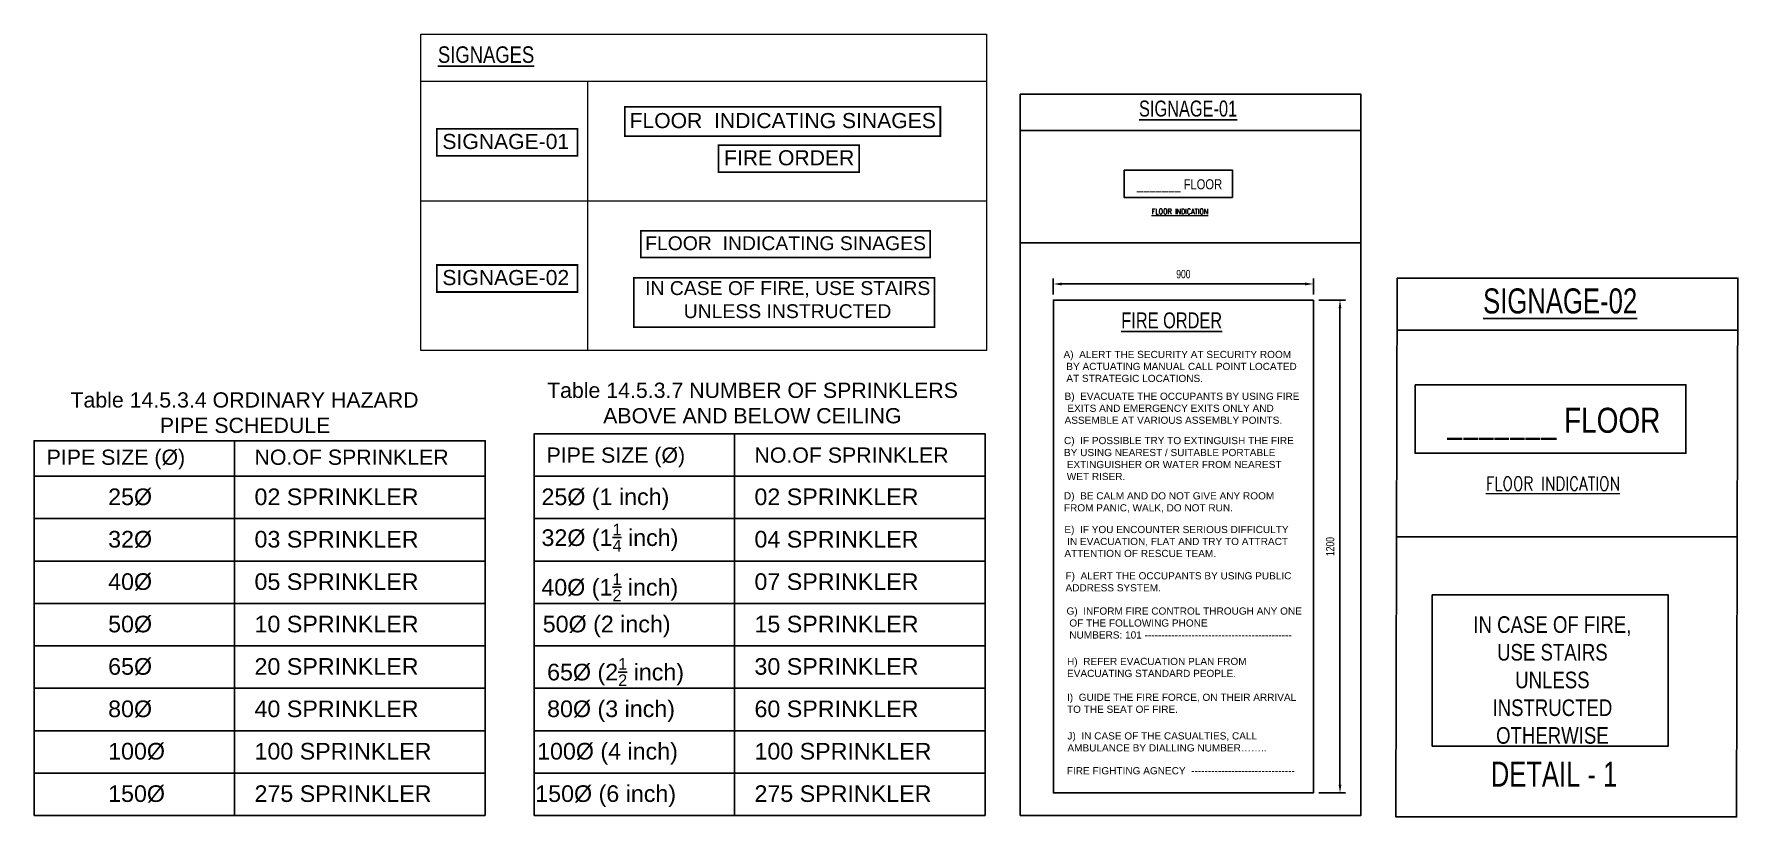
# Model space of a CAD drawing. Header units: millimetres. Extents: x 1706 to 249912, y -487248 to 27192.
# Drawn here: x 219189 to 249912, y -36522 to -22395 of the extents above; entities that cross this region are included whole.
import ezdxf

# ---------------------------------------------------------------- set-up
doc = ezdxf.new("R2010")
doc.units = ezdxf.units.MM
doc.linetypes.add('CONTINU', pattern=[0])
doc.layers.get('0').update_dxf_attribs({"color": 251})
doc.layers.get('Defpoints').update_dxf_attribs({"color": 251})
for name, color, linetype in [('ACE-FPS-TXT', 7, 'Continuous'), ('AR-DIM', 8, 'Continuous'), ('AR-TEXT', 8, 'Continuous'), ('FF-TEXT & DIMENSIONS', 4, 'Continuous'), ('McD-FIRE-DETECTOR CABLE', 3, 'Continuous'), ('SINAGES', 6, 'Continuous')]:
    doc.layers.add(name, color=color, linetype=linetype)
doc.layers.add('M-HVAC-CHWS-Comfort', color=3, linetype='Continuous', lineweight=25)
doc.layers.add('McD-FIRE-TEXT', color=7, linetype='Continuous', lineweight=25)
doc.styles.add('Arial', font='arial.ttf', dxfattribs={"height": 300})
doc.styles.add('McD-FIRE-TEXT-02', font='arial.ttf', dxfattribs={"width": 0.8})
doc.styles.add('ROMAN', font='romans.shx', dxfattribs={"width": 0.8})
doc.styles.add('SWISS 100 DIM', font='swisscl.ttf')
doc.dimstyles.new('AR-100-T2', dxfattribs={"dimscale": 100, "dimtxt": 2, "dimasz": 1.5, "dimexe": 1, "dimexo": 1, "dimgap": 1, "dimtad": 1, "dimdec": 0, "dimzin": 1, "dimdsep": 46, "dimtxsty": 'SWISS 100 DIM', "dimblk": 'ARCHTICK', "dimcen": 0, "dimdle": 1, "dimclrd": 8, "dimclre": 8, "dimclrt": 4, "dimadec": 0, "dimazin": 0, "dimtfac": 1, "dimtdec": 0, "dimtix": 1, "dimtofl": 0, "dimtmove": 2, "dimatfit": 3, "dimfxl": 100, "dimtolj": 1, "dimtzin": 1, "dimarcsym": 0})

# ---------------------------------------------------------------- blocks, each defined once
blk = doc.blocks.new('*D71')
at = {"layer": 'AR-DIM', "color": 8, "lineweight": -2, "transparency": 16777216}
for p, q in [((242358, -27196), (242837, -27196)), ((242737, -27346), (242737, -35939)), ((242358, -36089), (242837, -36089))]:
    blk.add_line(p, q, dxfattribs=at)
at = {"layer": 'AR-DIM', "color": 8, "transparency": 16777216}
for points in [[(242762, -27346), (242712, -27346), (242737, -27196)], [(242712, -35939), (242762, -35939), (242737, -36089)]]:
    blk.add_solid(points, dxfattribs=at)
at = {"layer": 'Defpoints', "color": 0, "transparency": 16777216}
for p in [(242258, -27196), (242258, -36089), (242737, -36089)]:
    blk.add_point(p, dxfattribs=at)
at = {"layer": 'AR-DIM', "color": 4, "transparency": 16777216, "insert": (242560, -31643), "char_height": 150, "attachment_point": 5, "rotation": 90, "style": 'SWISS 100 DIM'}
blk.add_mtext('\\A1;1200', dxfattribs=at)
blk = doc.blocks.new('*D72')
at = {"layer": 'AR-DIM', "color": 8, "lineweight": -2, "transparency": 16777216}
for p, q in [((237568, -27096), (237568, -26805)), ((242108, -26905), (237718, -26905)), ((242258, -27096), (242258, -26805))]:
    blk.add_line(p, q, dxfattribs=at)
at = {"layer": 'AR-DIM', "color": 8, "transparency": 16777216}
for points in [[(237718, -26880), (237718, -26930), (237568, -26905)], [(242108, -26930), (242108, -26880), (242258, -26905)]]:
    blk.add_solid(points, dxfattribs=at)
at = {"layer": 'Defpoints', "color": 0, "transparency": 16777216}
for p in [(237568, -26905), (237568, -27196), (242258, -27196)]:
    blk.add_point(p, dxfattribs=at)
at = {"layer": 'AR-DIM', "color": 4, "transparency": 16777216, "insert": (239913, -26728), "char_height": 150, "attachment_point": 5, "style": 'SWISS 100 DIM'}
blk.add_mtext('\\A1;900', dxfattribs=at)
blk = doc.blocks.new('*D106')
at = {"layer": 'AR-DIM', "color": 8, "lineweight": -2, "transparency": 16777216}
for p, q in [((242358, -27196), (242837, -27196)), ((242737, -27346), (242737, -35939)), ((242358, -36089), (242837, -36089))]:
    blk.add_line(p, q, dxfattribs=at)
at = {"layer": 'AR-DIM', "color": 8, "transparency": 16777216}
for points in [[(242762, -27346), (242712, -27346), (242737, -27196)], [(242712, -35939), (242762, -35939), (242737, -36089)]]:
    blk.add_solid(points, dxfattribs=at)
at = {"layer": 'Defpoints', "color": 0, "transparency": 16777216}
for p in [(242258, -27196), (242258, -36089), (242737, -36089)]:
    blk.add_point(p, dxfattribs=at)
at = {"layer": 'AR-DIM', "color": 4, "transparency": 16777216, "insert": (242560, -31643), "char_height": 150, "attachment_point": 5, "rotation": 90, "style": 'SWISS 100 DIM'}
blk.add_mtext('\\A1;1200', dxfattribs=at)
blk = doc.blocks.new('*D107')
at = {"layer": 'AR-DIM', "color": 8, "lineweight": -2, "transparency": 16777216}
for p, q in [((237568, -27096), (237568, -26805)), ((242108, -26905), (237718, -26905)), ((242258, -27096), (242258, -26805))]:
    blk.add_line(p, q, dxfattribs=at)
at = {"layer": 'AR-DIM', "color": 8, "transparency": 16777216}
for points in [[(237718, -26880), (237718, -26930), (237568, -26905)], [(242108, -26930), (242108, -26880), (242258, -26905)]]:
    blk.add_solid(points, dxfattribs=at)
at = {"layer": 'Defpoints', "color": 0, "transparency": 16777216}
for p in [(237568, -26905), (237568, -27196), (242258, -27196)]:
    blk.add_point(p, dxfattribs=at)
at = {"layer": 'AR-DIM', "color": 4, "transparency": 16777216, "insert": (239913, -26728), "char_height": 150, "attachment_point": 5, "style": 'SWISS 100 DIM'}
blk.add_mtext('\\A1;900', dxfattribs=at)
blk = doc.blocks.new('SNG-1')
at = {"layer": 'SINAGES', "color": 151, "const_width": 32.7}
blk.add_lwpolyline([(-2845, 529), (2845, 529), (2845, 0), (-2845, 0)], close=True, dxfattribs=at)
at = {"layer": 'SINAGES', "color": 7, "extrusion": (-7.03803e-08, 2.92993e-07, 1), "insert": (-3379, 419, -4), "char_height": 272.72, "attachment_point": 1, "text_direction": (1, 0, 0), "style": 'Arial'}
blk.add_mtext_dynamic_manual_height_columns('\\pi619.7127;FLOOR  INDICATING SINAGES ', width=6713.42, gutter_width=13.6, heights=[0], dxfattribs=at)
blk = doc.blocks.new('SNG-2')
at = {"layer": 'SINAGES', "color": 151, "const_width": 32.7}
blk.add_lwpolyline([(-1268, 488), (1268, 488), (1268, 0), (-1268, 0)], close=True, dxfattribs=at)
at = {"layer": 'SINAGES', "color": 7, "extrusion": (-7.03685e-08, 2.93977e-07, 1), "insert": (-1168, 397), "char_height": 272.7, "attachment_point": 1, "text_direction": (1, 0, 0), "style": 'Arial'}
blk.add_mtext_dynamic_manual_height_columns('FIRE ORDER', width=4188.62, gutter_width=13.6, heights=[0], dxfattribs=at)
blk = doc.blocks.new('SNG-3')
at = {"layer": 'SINAGES', "color": 151, "const_width": 30}
blk.add_lwpolyline([(-2608, 485), (2608, 485), (2608, 0), (-2608, 0)], close=True, dxfattribs=at)
at = {"layer": 'SINAGES', "color": 7, "extrusion": (-7.03803e-08, 2.92993e-07, 1), "insert": (-3097, 384, -4), "char_height": 250, "attachment_point": 1, "text_direction": (1, 0, 0), "style": 'Arial'}
blk.add_mtext_dynamic_manual_height_columns('\\pi568.07888;FLOOR  INDICATING SINAGES ', width=6154.06, gutter_width=12.5, heights=[0], dxfattribs=at)
blk = doc.blocks.new('SNG-4')
at = {"layer": 'SINAGES', "color": 151, "const_width": 30}
blk.add_lwpolyline([(-2712, 888), (2712, 888), (2712, 0), (-2712, 0)], close=True, dxfattribs=at)
at = {"layer": 'SINAGES', "color": 7, "extrusion": (-1.29829e-15, 2.91979e-07, 1), "insert": (-3123, 830, -4), "char_height": 250, "attachment_point": 1, "text_direction": (1, 0, 0), "style": 'Arial'}
blk.add_mtext_dynamic_manual_height_columns('\\pi614.33373;IN CASE OF FIRE, USE STAIRS \\P\\pi1310.61613;UNLESS INSTRUCTED', width=6320.41, gutter_width=12.5, heights=[0], dxfattribs=at)
blk = doc.blocks.new('A$C68f52299')
at = {"layer": 'SINAGES', "color": 151, "const_width": 32.7}
blk.add_lwpolyline([(-1268, 488), (1268, 488), (1268, 0), (-1268, 0)], close=True, dxfattribs=at)
at = {"layer": 'SINAGES', "color": 7, "extrusion": (-7.03685e-08, 2.93977e-07, 1), "insert": (-1168, 397), "char_height": 272.7, "attachment_point": 1, "text_direction": (1, 0, 0), "style": 'Arial'}
blk.add_mtext_dynamic_manual_height_columns('SIGNAGE-01', width=4188.62, gutter_width=13.6, heights=[0], dxfattribs=at)
blk = doc.blocks.new('A$Ca5570104')
at = {"layer": 'SINAGES', "color": 151, "const_width": 32.7}
blk.add_lwpolyline([(-1268, 488), (1268, 488), (1268, 0), (-1268, 0)], close=True, dxfattribs=at)
at = {"layer": 'SINAGES', "color": 7, "extrusion": (-7.03685e-08, 2.93977e-07, 1), "insert": (-1168, 397), "char_height": 272.7, "attachment_point": 1, "text_direction": (1, 0, 0), "style": 'Arial'}
blk.add_mtext_dynamic_manual_height_columns('SIGNAGE-02', width=4188.62, gutter_width=13.6, heights=[0], dxfattribs=at)

msp = doc.modelspace()

# ---------------------------------------------------------------- linework, layer by layer
at = {"color": 7}
for points in [[(236970.039, -23481.382), (243114.45, -23481.382), (243114.45, -36495.456), (236970.039, -36495.456)], [(243767.908, -26797.659), (249912.319, -26797.659), (249888.381, -36521.865), (243743.97, -36521.865)]]:
    msp.add_lwpolyline(points, close=True, dxfattribs=at)
for points in [[(236970.039, -24136.887), (243114.45, -24136.887)], [(236970.039, -26162.938), (243114.45, -26162.938)], [(243767.908, -27736.246), (249912.319, -27736.246)], [(243767.908, -31469.9), (249912.319, -31469.9)]]:
    msp.add_lwpolyline(points, dxfattribs=at)
at = {"layer": 'FF-TEXT & DIMENSIONS', "color": 7, "lineweight": 0, "ltscale": 2}
msp.add_lwpolyline([(226165.053, -22395.487), (236364.474, -22395.487), (236364.474, -28104.79), (226165.053, -28104.79)], close=True, dxfattribs=at)
for points in [[(226165.053, -23247.654), (236364.474, -23247.654)], [(229169.961, -23247.654), (229169.961, -28104.79)], [(226165.053, -25404.603), (236364.474, -25404.603)]]:
    msp.add_lwpolyline(points, dxfattribs=at)
at = {"layer": 'M-HVAC-CHWS-Comfort', "color": 3, "linetype": 'CONTINU', "extrusion": (-3.0133e-07, 2.67419e-11, 1)}
for points, elevation in [([(238842.55, -24849.789), (240796.387, -24849.781), (240796.389, -25344.212), (238842.551, -25344.22)], -0.072), ([(238842.55, -24849.789), (240796.387, -24849.781), (240796.389, -25344.212), (238842.551, -25344.22)], -0.072), ([(244090.067, -28723.741), (248974.661, -28723.722), (248974.666, -29959.8), (244090.071, -29959.819)], -0.075), ([(244090.067, -28723.741), (248974.661, -28723.722), (248974.666, -29959.8), (244090.071, -29959.819)], -0.075)]:
    msp.add_lwpolyline(points, close=True, dxfattribs=dict(at, elevation=elevation))
at = {"layer": 'M-HVAC-CHWS-Comfort', "color": 6, "linetype": 'CONTINU', "extrusion": (-3.0133e-07, 2.67419e-11, 1), "elevation": -3.578}
msp.add_lwpolyline([(242258.226, -27195.692), (242258.226, -36089.439), (237568.381, -36089.439), (237568.381, -27195.692)], close=True, dxfattribs=at)
msp.add_lwpolyline([(242258.226, -27195.692), (242258.226, -36089.439), (237568.381, -36089.439), (237568.381, -27195.692)], close=True, dxfattribs=at)
at = {"layer": 'M-HVAC-CHWS-Comfort', "color": 4, "linetype": 'CONTINU', "extrusion": (-3.0133e-07, 2.67419e-11, 1), "elevation": -3.579}
msp.add_lwpolyline([(244402.023, -32512.697), (248653.382, -32512.68), (248653.393, -35245.494), (244402.033, -35245.511)], close=True, dxfattribs=at)
msp.add_lwpolyline([(244402.023, -32512.697), (248653.382, -32512.68), (248653.393, -35245.494), (244402.033, -35245.511)], close=True, dxfattribs=at)
at = {"layer": 'McD-FIRE-TEXT', "color": 8}
for p, q in [((222804.063, -36495.456), (222804.063, -29734.056)), ((231818.935, -36495.456), (231818.935, -29609.556)), ((227325.647, -30374.656), (219189.212, -30374.656)), ((236340.518, -30374.656), (228204.083, -30374.656)), ((227325.647, -31139.756), (219189.212, -31139.756)), ((236340.518, -31139.756), (228204.083, -31139.756)), ((227325.647, -31904.856), (219189.212, -31904.856)), ((236340.518, -31904.856), (228204.083, -31904.856)), ((227325.647, -32669.956), (219189.212, -32669.956)), ((236340.518, -32669.956), (228204.083, -32669.956)), ((227325.647, -33435.056), (219189.212, -33435.056)), ((236340.518, -33435.056), (228204.083, -33435.056)), ((227325.647, -34200.156), (219189.212, -34200.156)), ((236340.518, -34200.156), (228204.083, -34200.156)), ((227325.647, -34965.256), (219189.212, -34965.256)), ((236340.518, -34965.256), (228204.083, -34965.256)), ((227325.647, -35730.356), (219189.212, -35730.356)), ((236340.518, -35730.356), (228204.083, -35730.356))]:
    msp.add_line(p, q, dxfattribs=at)
at = {"layer": 'McD-FIRE-TEXT', "color": 7}
for p, q in [((227325.647, -36495.456), (219189.212, -36495.456)), ((236340.518, -36495.456), (228204.083, -36495.456))]:
    msp.add_line(p, q, dxfattribs=at)
for points in [[(219189.212, -36495.456), (219189.212, -29734.056), (227325.647, -29734.056), (227325.647, -36495.456)], [(228204.083, -36495.456), (228204.083, -29609.556), (236340.518, -29609.556), (236340.518, -36495.456)]]:
    msp.add_lwpolyline(points, dxfattribs=at)

# ---------------------------------------------------------------- block references
for name, p in [('SNG-1', (232685.652, -24239.378, 0)), ('A$C68f52299', (227719.651, -24594)), ('SNG-2', (232798.245, -24888.251, 0)), ('SNG-3', (232736.206, -26428.815)), ('A$Ca5570104', (227719.651, -27050.01)), ('SNG-4', (232715.267, -27684.296, 0))]:
    msp.add_blockref(name, p)

# ---------------------------------------------------------------- texts
at = {"layer": 'ACE-FPS-TXT', "style": 'Arial'}
for s, height, p in [('PIPE SIZE (%%C)', 275, (219416.012, -30168.32)), ('NO.OF SPRINKLER ', 275, (223163.903, -30168.32)), ('PIPE SIZE (%%C)', 275, (228430.883, -30130.32)), ('NO.OF SPRINKLER ', 275, (232178.774, -30130.32)), ('25%%C', 300, (220524.726, -30895.42)), ('02 SPRINKLER ', 300, (223163.903, -30895.42)), ('25%%C (1 inch)', 300, (228338.433, -30895.42)), ('02 SPRINKLER ', 300, (232178.774, -30895.42)), ('32%%C ', 300, (220524.726, -31660.52)), ('03 SPRINKLER ', 300, (223163.903, -31660.52)), ('04 SPRINKLER ', 300, (232178.774, -31660.52)), ('40%%C ', 300, (220524.726, -32425.62)), ('05 SPRINKLER ', 300, (223163.903, -32425.62)), ('07 SPRINKLER ', 300, (232178.774, -32425.62)), ('50%%C ', 300, (220524.726, -33190.72)), ('10 SPRINKLER ', 300, (223163.903, -33190.72)), ('50%%C (2 inch) ', 300, (228360.919, -33190.72)), ('15 SPRINKLER ', 300, (232178.774, -33190.72)), ('65%%C ', 300, (220524.726, -33955.82)), ('20 SPRINKLER ', 300, (223163.903, -33955.82)), ('30 SPRINKLER ', 300, (232178.774, -33955.82)), ('80%%C ', 300, (220524.726, -34720.92)), ('80%%C (3 inch) ', 300, (228439.933, -34719.913)), ('40 SPRINKLER ', 300, (223163.903, -34720.92)), ('60 SPRINKLER ', 300, (232178.774, -34720.92)), ('100%%C ', 300, (220524.726, -35486.02)), ('100 SPRINKLER ', 300, (223163.903, -35486.02)), ('100%%C (4 inch) ', 300, (228258.919, -35486.02)), ('100 SPRINKLER ', 300, (232178.774, -35486.02)), ('150%%C ', 300, (220524.726, -36251.12)), ('150%%C (6 inch) ', 300, (228226.433, -36251.12)), ('275 SPRINKLER ', 300, (223163.903, -36251.12)), ('275 SPRINKLER ', 300, (232178.774, -36251.12))]:
    msp.add_text(s, height=height, rotation=360, dxfattribs=at).set_placement(p)
at = {"layer": 'ACE-FPS-TXT', "color": 1, "char_height": 275, "width": 7614.4799, "attachment_point": 1, "rotation": 360, "style": 'Arial'}
for s, insert in [('\\pi683.47631;Table 14.5.3.4 ORDINARY HAZARD \\P\\pi2295.20891;PIPE SCHEDULE  ', (219162.112, -28859.925)), ('\\pi117.43777;Table 14.5.3.7 NUMBER OF SPRINKLERS \\P\\pi1129.36648;ABOVE AND BELOW CEILING  ', (228321.927, -28685.96))]:
    msp.add_mtext(s, dxfattribs=dict(at, insert=insert))
at = {"layer": 'ACE-FPS-TXT', "char_height": 300, "attachment_point": 1, "rotation": 360, "style": 'Arial'}
for s, insert, width in [('\\A1;32%%C (1{\\H0.7x;\\S1/4;} inch) ', (228338.433, -31230.42), 3623.67181), ('\\A1;40%%C (1{\\H0.7x;\\S1/2;} inch) ', (228335.933, -32125.62), 4414.28571), ('\\A1;65%%C (2{\\H0.7x;\\S1/2;} inch) ', (228439.933, -33655.82), 4700)]:
    msp.add_mtext(s, dxfattribs=dict(at, insert=insert, width=width))
at = {"layer": 'AR-TEXT', "color": 7, "linetype": 'CONTINU', "extrusion": (-3.0133e-07, 2.67419e-11, 1), "style": 'SWISS 100 DIM'}
msp.add_text('DETAIL - 1', height=450, rotation=0.0002272, dxfattribs=at).set_placement((245455.888, -35974.507, -3.596))
at = {"layer": 'AR-TEXT', "extrusion": (-3.0133e-07, 2.67419e-11, 1), "attachment_point": 2}
for s, insert, char_height, width, text_direction, style in [('{\\L\\C7;SIGNAGE-01}', (239997.683, -23595.615, -0.003), 287.64979, 2946.09772, (1, 0, 0), 'SWISS 100 DIM'), ('{\\C7;_______ FLOOR}', (239843.946, -25015.74, -0.003), 180.58371, 1849.53122, (1, 4e-06, 0), 'McD-FIRE-TEXT-02'), ('{\\L\\C7;SIGNAGE-02}', (246706.43, -26985.189, -0.01), 451.45929, 4623.82804, (1, 4e-06, 0), 'SWISS 100 DIM'), ('{\\L\\C7;FIRE ORDER}', (239702.587, -27417.954, 0.012), 287.64979, 2946.09772, (1, 0, 0), 'SWISS 100 DIM'), ('{\\C7;_______ FLOOR}', (246593.559, -29138.618, -0.01), 451.45929, 4623.82804, (1, 4e-06, 0), 'McD-FIRE-TEXT-02')]:
    msp.add_mtext(s, dxfattribs=dict(at, insert=insert, char_height=char_height, width=width, text_direction=text_direction, style=style))
at = {"layer": 'AR-TEXT', "color": 3, "extrusion": (-3.0133e-07, 2.67419e-11, 1), "char_height": 155.52, "attachment_point": 1, "text_direction": (1, 0, 0), "style": 'SWISS 100 DIM'}
for s, insert, width in [('{\\fArial|b0|i0|c0|p34;\\H0.8333x;\\C7;A)  ALERT THE SECURITY AT SECURITY ROOM\\P BY ACTUATING MANUAL CALL POINT LOCATED\\P AT STRATEGIC LOCATIONS.}', (237752.24, -28111.748, 0.012), 8047.20586), ('{\\fArial|b0|i0|c0|p34;\\H0.8333x;\\C7;B)  EVACUATE THE OCCUPANTS BY USING FIRE\\P EXITS AND EMERGENCY EXITS ONLY AND \\PASSEMBLE AT VARIOUS ASSEMBLY POINTS.}', (237770.567, -28866.515, 0.012), 8047.20586), ('{\\fArial|b0|i0|c0|p34;\\H0.8333x;\\C7;C)  IF POSSIBLE TRY TO EXTINGUISH THE FIRE \\PBY USING NEAREST / SUITABLE PORTABLE\\P EXTINGUISHER OR WATER FROM NEAREST\\P WET RISER.}', (237760.125, -29665.422, 0.012), 8047.20586), ('{\\fArial|b0|i0|c0|p34;\\H0.8333x;\\C7;D)  BE CALM AND DO NOT GIVE ANY ROOM \\PFROM PANIC, WALK, DO NOT RUN.}', (237759.182, -30662.969, 0.012), 8047.20586), ('{\\fArial|b0|i0|c0|p34;\\H0.8333x;\\C7;E)  IF YOU ENCOUNTER SERIOUS DIFFICULTY\\P IN EVACUATION, FLAT AND TRY TO ATTRACT \\PATTENTION OF RESCUE TEAM.}', (237767.215, -31270.454, 0.012), 8047.20586), ('{\\fArial|b0|i0|c0|p34;\\H0.8333x;\\C7;F)  ALERT THE OCCUPANTS BY USING PUBLIC \\PADDRESS SYSTEM.}', (237787.439, -32106.059, 0.012), 8047.20586), ('{\\fArial|b0|i0|c0|p34;\\H0.8333x;\\C7;G)  INFORM FIRE CONTROL THROUGH ANY ONE\\P OF THE FOLLOWING PHONE\\P NUMBERS: 101 --------------------------------------------}', (237805.766, -32741.218, 0.012), 7572.39179), ('{\\fArial|b0|i0|c0|p34;\\H0.8333x;\\C7;H)  REFER EVACUATION PLAN FROM \\PEVACUATING STANDARD PEOPLE.}', (237815.053, -33650.892, 0.012), 8047.20586), ('{\\fArial|b0|i0|c0|p34;\\H0.8333x;\\C7;I)  GUIDE THE FIRE FORCE, ON THEIR ARRIVAL \\PTO THE SEAT OF FIRE.}', (237814.11, -34297.886, 0.012), 8047.20586), ('{\\fArial|b0|i0|c0|p34;\\H0.8333x;\\C7;J)  IN CASE OF THE CASUALTIES, CALL \\PAMBULANCE BY DIALLING NUMBER……..}', (237822.143, -34994.829, 0.012), 8047.20586), ('{\\fArial|b0|i0|c0|p34;\\H0.8333x;\\C7;FIRE FIGHTING AGNECY  -------------------------------}', (237811.244, -35622.895, 0.012), 8047.20586)]:
    msp.add_mtext(s, dxfattribs=dict(at, insert=insert, width=width))
at = {"layer": 'FF-TEXT & DIMENSIONS', "color": 7, "lineweight": 0, "style": 'ROMAN', "width": 0.8}
for height, p in [(100, (239340.505, -25646.555, 0)), (250, (245367.344, -30632.765))]:
    msp.add_text('%%UFLOOR INDICATION', height=height, rotation=359.9999999, dxfattribs=at).set_placement(p)
at = {"layer": 'McD-FIRE-DETECTOR CABLE', "color": 7, "extrusion": (-3.0133e-07, 2.67419e-11, 1), "insert": (246566.85, -32900.332, -3.522), "char_height": 300, "width": 3072.58806, "attachment_point": 2, "text_direction": (1, 4e-06, 0), "style": 'McD-FIRE-TEXT-02'}
msp.add_mtext('IN CASE OF FIRE, USE STAIRS UNLESS INSTRUCTED OTHERWISE', dxfattribs=at)
at = {"layer": 'SINAGES', "color": 7, "style": 'Arial', "width": 0.8}
msp.add_text('%%USIGNAGES', height=297.51134, dxfattribs=at).set_placement((226471.483, -22915.012))

# ---------------------------------------------------------------- dimensions: what is measured, and where the dimension line sits
at = {"layer": 'AR-DIM'}
for picture in ['*D72', '*D107']:
    dim = msp.add_linear_dim(base=(237568.381, -26904.821, 0), p1=(242258.226, -27195.692, -3.505), p2=(237568.381, -27195.692, -3.507), text='900', dimstyle='AR-100-T2', override={"dimtxt": 1.5, "dimsah": 1, "dimfxl": 1.5}, dxfattribs=at)
    dim.commit()
    dim.dimension.update_dxf_attribs({"geometry": picture, "text_midpoint": (239913.303, -26728.002, 0)})
for picture in ['*D71', '*D106']:
    dim = msp.add_linear_dim(base=(242737.312, -36089.439, 0.028), p1=(242258.226, -27195.692, -3.505), p2=(242258.226, -36089.439, -3.505), angle=90, text='1200', dimstyle='AR-100-T2', override={"dimtxt": 1.5, "dimsah": 1, "dimfxl": 1.5}, dxfattribs=at)
    dim.commit()
    dim.dimension.update_dxf_attribs({"geometry": picture, "text_midpoint": (242560.494, -31642.565, 0.028)})

doc.saveas('drawing.dxf')
